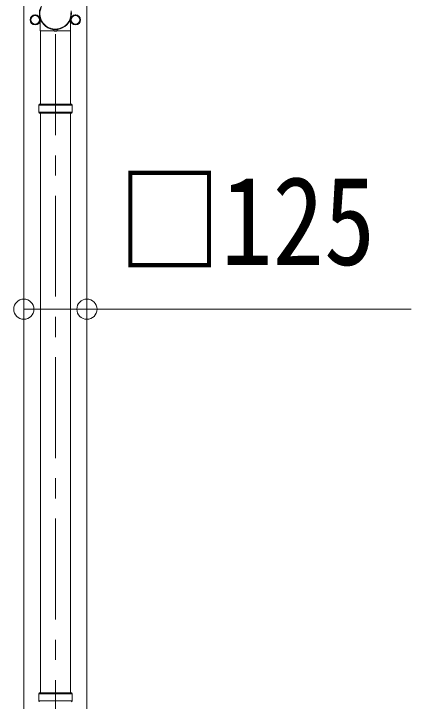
# Model space of a CAD drawing. Units: millimetres at full size, sheet at 1:40; details may follow other scales. Extents: x -11243 to 77708, y -7760 to 25636.
# Drawn here: x -8524 to -7737, y -3458 to -2095 of the extents above; entities that cross this region are included whole.
import ezdxf
from ezdxf.enums import TextEntityAlignment as Align

# ---------------------------------------------------------------- set-up
doc = ezdxf.new("R2010")
doc.units = ezdxf.units.MM
doc.header["$LTSCALE"] = 40
doc.header["$PDMODE"] = 32
doc.header["$PDSIZE"] = 40
doc.linetypes.add('CHAIN1', pattern=[8, 5, -1, 1, -1])
for name, color, linetype, lineweight in [('0-1_本体', 5, 'CHAIN1', 9), ('0-3_ELV2', 4, 'Continuous', 9), ('0-6_OTH_LINE', 6, 'Continuous', 9), ('0-9_OUTLINE', 7, 'Continuous', 9)]:
    doc.layers.add(name, color=color, linetype=linetype, lineweight=lineweight)
doc.styles.add('ＭＳ ゴシック', font='')
doc.styles.get('ＭＳ ゴシック').set_extended_font_data('MS Gothic')

msp = doc.modelspace()

# ---------------------------------------------------------------- linework, layer by layer
at = {"layer": '0-1_本体'}
msp.add_line((-8442, -5535.93), (-8442, -2101.37), dxfattribs=at)
at = {"layer": '0-3_ELV2'}
for p, q in [((-8504.5, -2070.41), (-8504.5, -5370.41)), ((-8379.5, -5370.41), (-8379.5, -2070.41)), ((-8473.4, -2107.16), (-8473.5, -2107.16)), ((-8473.4, -2107.66), (-8473.5, -2107.66)), ((-8410.6, -2107.16), (-8410.5, -2107.16)), ((-8410.6, -2107.66), (-8410.5, -2107.66))]:
    msp.add_line(p, q, dxfattribs=at)
for points in [[(-8482, -2097.59), (-8490.5, -2102.5), (-8490.5, -2112.31), (-8482, -2117.22), (-8473.5, -2112.31), (-8473.5, -2102.5)], [(-8402, -2097.59), (-8393.5, -2102.5), (-8393.5, -2112.31), (-8402, -2117.22), (-8410.5, -2112.31), (-8410.5, -2102.5)]]:
    msp.add_lwpolyline(points, close=True, dxfattribs=at)
for centre, radius in [((-8482, -2107.41), 10), ((-8402, -2107.41), 10), ((-8482, -2107.41), 8.5), ((-8402, -2107.41), 8.5)]:
    msp.add_circle(centre, radius, dxfattribs=at)
for centre, start, end in [((-8482, -2107.41), 171.25399, 188.74601), ((-8482, -2107.41), 111.25399, 128.74601), ((-8482, -2107.41), 51.25399, 68.74601), ((-8482, -2107.41), 1.66581, 8.74601), ((-8482, -2107.41), 351.25399, 358.33419), ((-8402, -2107.41), 171.25399, 178.33419), ((-8402, -2107.41), 181.66581, 188.74601), ((-8402, -2107.41), 111.25399, 128.74601), ((-8402, -2107.41), 51.25399, 68.74601), ((-8402, -2107.41), 351.25399, 8.74601), ((-8482, -2107.41), 231.25399, 248.74601), ((-8482, -2107.41), 291.25399, 308.74601), ((-8402, -2107.41), 231.25399, 248.74601), ((-8402, -2107.41), 291.25399, 308.74601)]:
    msp.add_arc(centre, 8.6, start, end, dxfattribs=at)
at = {"layer": '0-6_OTH_LINE'}
for q in [(-8504.5, -2680.86), (-7737.12, -2680.86)]:
    msp.add_line((-8379.5, -2680.86), q, dxfattribs=at)
for p in [(-8504.5, -2680.86), (-8379.5, -2680.86)]:
    msp.add_point(p, dxfattribs=at)
at = {"layer": '0-9_OUTLINE'}
for p, q in [((-8472.15, -2129.13), (-8472.15, -2105.33)), ((-8411.85, -2129.13), (-8411.85, -2105.33)), ((-8472.15, -2129.13), (-8444.81, -2129.13)), ((-8471.85, -2274.41), (-8471.85, -2129.13)), ((-8444.68, -2129.47), (-8445.82, -2126.35)), ((-8444.91, -2128.84), (-8439.09, -2128.84)), ((-8444.68, -2129.47), (-8439.32, -2129.47)), ((-8439.32, -2129.47), (-8438.18, -2126.35)), ((-8439.19, -2129.13), (-8411.85, -2129.13)), ((-8412.15, -2274.41), (-8412.15, -2129.13)), ((-8475, -2276.41), (-8474, -2274.41)), ((-8410, -2274.41), (-8474, -2274.41)), ((-8409, -2276.41), (-8410, -2274.41)), ((-8475, -2290.41), (-8475, -2276.41)), ((-8409, -2276.41), (-8475, -2276.41)), ((-8409, -2290.41), (-8409, -2276.41)), ((-8475, -2290.41), (-8474, -2292.41)), ((-8409, -2290.41), (-8475, -2290.41)), ((-8474, -2292.41), (-8410, -2292.41)), ((-8471.85, -3440.91), (-8471.85, -2292.41)), ((-8412.15, -3440.91), (-8412.15, -2292.41)), ((-8409, -2290.41), (-8410, -2292.41)), ((-8475, -3442.91), (-8474, -3440.91)), ((-8475, -3456.91), (-8475, -3442.91)), ((-8409, -3442.91), (-8475, -3442.91)), ((-8410, -3440.91), (-8474, -3440.91)), ((-8409, -3442.91), (-8410, -3440.91)), ((-8409, -3456.91), (-8409, -3442.91)), ((-8475, -3456.91), (-8474, -3458.91)), ((-8409, -3456.91), (-8475, -3456.91)), ((-8409, -3456.91), (-8410, -3458.91))]:
    msp.add_line(p, q, dxfattribs=at)
for major_axis, ratio, start_param, end_param in [((-31.85, 0), 0.984694, 5.7540451, 9.6056637), ((-30.8, 0), 0.983336, 5.8618427, 9.4974605)]:
    msp.add_ellipse((-8442, -2095.22), major_axis=major_axis, ratio=ratio, start_param=start_param, end_param=end_param, dxfattribs=at)

# ---------------------------------------------------------------- texts
at = {"layer": '0-6_OTH_LINE', "color": 7, "style": 'ＭＳ ゴシック', "width": 0.85}
msp.add_text('□125', height=176, dxfattribs=at).set_placement((-8317.76, -2646.03), align=Align.BOTTOM_LEFT)

doc.saveas('drawing.dxf')
